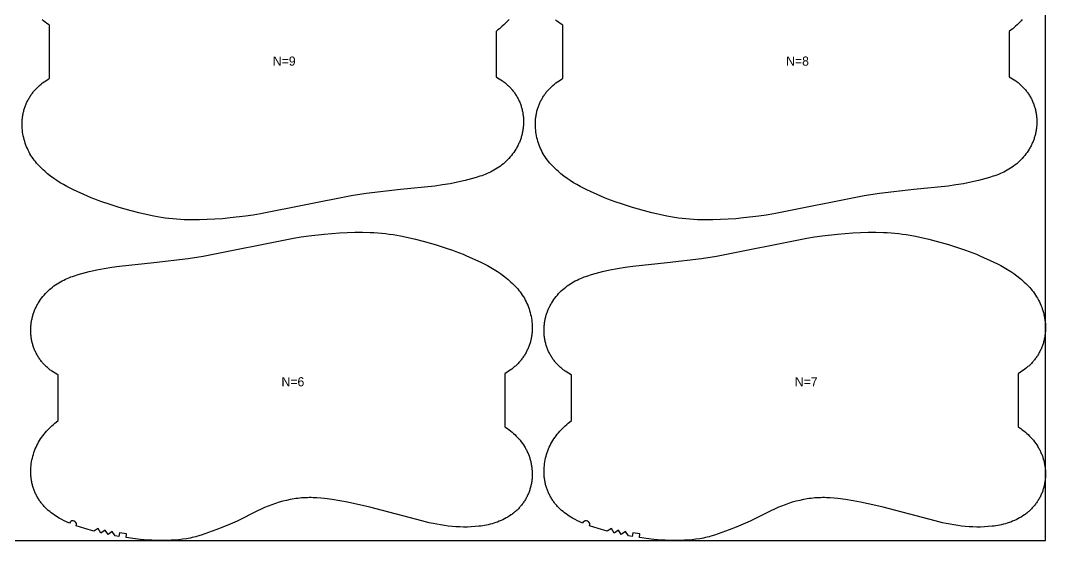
# Model space of a CAD drawing. Header units: inches. Extents: x -5 to 1955, y -83 to 1064.
# Drawn here: x 1396 to 1955, y -83 to 201 of the extents above; entities that cross this region are included whole.
import ezdxf

# ---------------------------------------------------------------- set-up
doc = ezdxf.new("R2010")
doc.units = ezdxf.units.IN

msp = doc.modelspace()

# ---------------------------------------------------------------- linework, layer by layer
at = {"layer": '1'}
for points in [[(-4.8683, -82.9227), (1954.9181, -82.9227), (1954.9181, 1063.9316), (-4.8683, 1063.9316), (-4.8683, -82.9227)], [(1422.4784, -73.4182), (1419.6723, -72.1158), (1418.2962, -71.408), (1416.9405, -70.6597), (1416.0357, -70.1291), (1415.1431, -69.5779), (1414.2649, -69.0048), (1413.403, -68.4085), (1412.5596, -67.7879), (1411.7368, -67.1416), (1410.9365, -66.4685), (1410.5454, -66.1216), (1410.1608, -65.7674), (1409.7829, -65.406), (1409.4117, -65.0373), (1409.0475, -64.6617), (1408.6903, -64.2792), (1408.3403, -63.89), (1407.9975, -63.4942), (1407.6622, -63.092), (1407.3344, -62.6835), (1407.0142, -62.269), (1406.7019, -61.8485), (1406.3973, -61.4221), (1406.1008, -60.9902), (1405.8125, -60.5527), (1405.5324, -60.1099), (1405.2606, -59.6619), (1404.9974, -59.2089), (1404.7427, -58.751), (1404.4968, -58.2883), (1404.2596, -57.8212), (1404.0313, -57.3497), (1403.8118, -56.8739), (1403.6014, -56.3942), (1403.4001, -55.9106), (1403.2079, -55.4234), (1403.025, -54.9327), (1402.8513, -54.4386), (1402.6871, -53.9415), (1402.5323, -53.4413), (1402.3871, -52.9384), (1402.2514, -52.4328), (1402.1255, -51.9248), (1402.0094, -51.4145), (1401.903, -50.9021), (1401.8065, -50.3878), (1401.7197, -49.8718), (1401.6425, -49.3542), (1401.5748, -48.8352), (1401.5167, -48.3149), (1401.468, -47.7937), (1401.4286, -47.2716), (1401.3985, -46.7487), (1401.3776, -46.2254), (1401.3631, -45.1779), (1401.3846, -44.1305), (1401.4415, -43.0846), (1401.5332, -42.0414), (1401.6591, -41.002), (1401.8187, -39.9673), (1402.0116, -38.9381), (1402.237, -37.9153), (1402.4945, -36.8998), (1402.7836, -35.8926), (1403.1036, -34.8945), (1403.4542, -33.9064), (1403.8352, -32.9296), (1404.2465, -31.9654), (1404.6881, -31.0151), (1405.1601, -30.0801), (1405.6622, -29.1616), (1406.1946, -28.2609), (1406.7571, -27.3793), (1407.3494, -26.518), (1407.9699, -25.6765), (1408.6166, -24.8544), (1409.2877, -24.0512), (1409.9812, -23.2663), (1410.6952, -22.4991), (1411.4277, -21.7492), (1412.1769, -21.016), (1412.941, -20.299), (1413.719, -19.5976), (1414.5103, -18.9114), (1415.3141, -18.2399), (1416.3631, -17.4088), (1416.3631, 7.4084), (1415.5411, 7.8549), (1414.6376, 8.3854), (1413.7525, 8.9462), (1412.8875, 9.5372), (1412.463, 9.844), (1412.044, 10.1582), (1411.6308, 10.4799), (1411.2236, 10.809), (1410.8225, 11.1454), (1410.4278, 11.4893), (1410.0395, 11.8405), (1409.658, 12.1991), (1409.2834, 12.5649), (1408.9159, 12.9379), (1408.5555, 13.3179), (1408.2025, 13.7048), (1407.857, 14.0984), (1407.5191, 14.4986), (1407.1891, 14.9052), (1406.867, 15.3182), (1406.553, 15.7372), (1406.2472, 16.1623), (1405.9498, 16.5933), (1405.661, 17.03), (1405.3808, 17.4723), (1405.1095, 17.92), (1404.8472, 18.373), (1404.594, 18.8312), (1404.3501, 19.2943), (1404.1156, 19.7623), (1403.8903, 20.2348), (1403.6745, 20.7118), (1403.4681, 21.193), (1403.2712, 21.6781), (1403.0837, 22.167), (1402.9058, 22.6596), (1402.7375, 23.1555), (1402.5788, 23.6546), (1402.4297, 24.1567), (1402.2903, 24.6615), (1402.1606, 25.1689), (1402.0407, 25.6787), (1401.9306, 26.1907), (1401.8303, 26.7046), (1401.7398, 27.2203), (1401.6591, 27.7376), (1401.5882, 28.2563), (1401.5271, 28.7762), (1401.4757, 29.2972), (1401.434, 29.8191), (1401.4019, 30.3417), (1401.3794, 30.8648), (1401.3665, 31.3884), (1401.3631, 31.9121), (1401.3693, 32.4358), (1401.3848, 32.9594), (1401.4099, 33.4827), (1401.4443, 34.0054), (1401.488, 34.5275), (1401.5411, 35.0487), (1401.6035, 35.5689), (1401.6751, 36.0879), (1401.756, 36.6055), (1401.8461, 37.1216), (1401.9454, 37.6359), (1402.054, 38.1484), (1402.1717, 38.6587), (1402.2987, 39.1668), (1402.4347, 39.6724), (1402.58, 40.1755), (1402.7343, 40.6757), (1402.8978, 41.173), (1403.0704, 41.6671), (1403.252, 42.1579), (1403.4427, 42.6452), (1403.6425, 43.1288), (1403.8513, 43.6086), (1404.069, 44.0844), (1404.2954, 44.5562), (1404.5304, 45.0238), (1404.7738, 45.4872), (1405.0255, 45.9462), (1405.2853, 46.4009), (1405.553, 46.8509), (1406.1118, 47.737), (1406.7007, 48.6038), (1407.3183, 49.4505), (1407.9635, 50.2762), (1408.6351, 51.0803), (1409.3321, 51.8622), (1410.0538, 52.6212), (1410.7992, 53.3568), (1411.5675, 54.0685), (1412.3578, 54.7556), (1413.1692, 55.4177), (1414.001, 56.0541), (1414.8521, 56.6643), (1415.7215, 57.2482), (1416.6082, 57.8059), (1417.511, 58.3371), (1418.4289, 58.8418), (1419.3608, 59.3201), (1420.3056, 59.7718), (1421.2622, 60.1968), (1422.2295, 60.5957), (1423.2063, 60.9703), (1424.1916, 61.3233), (1425.184, 61.657), (1427.186, 62.2769), (1429.203, 62.8499), (1433.2575, 63.9077), (1437.3372, 64.854), (1441.4437, 65.6834), (1445.574, 66.3847), (1449.7234, 66.9559), (1468.4699, 68.9454), (1487.2053, 71.0353), (1495.4756, 72.3767), (1544.7835, 82.1692), (1548.9193, 82.8353), (1553.0672, 83.4248), (1561.387, 84.4146), (1565.5597, 84.7859), (1569.7393, 85.0716), (1573.9234, 85.2769), (1578.111, 85.4006), (1582.3007, 85.4342), (1586.4888, 85.3457), (1588.5808, 85.2444), (1590.6704, 85.1022), (1592.7567, 84.9181), (1594.8387, 84.691), (1596.9156, 84.4207), (1598.9871, 84.1099), (1603.1128, 83.3807), (1607.2146, 82.5297), (1611.294, 81.5767), (1615.3524, 80.5372), (1621.9691, 78.6491), (1627.393, 76.9404), (1631.3659, 75.607), (1633.3375, 74.9001), (1635.2938, 74.1548), (1637.2326, 73.3657), (1639.1575, 72.5417), (1646.8031, 69.1044), (1648.6904, 68.1968), (1650.5512, 67.2388), (1651.4688, 66.7359), (1652.3774, 66.2167), (1654.1678, 65.1314), (1655.9226, 63.9876), (1657.642, 62.7901), (1659.3251, 61.5421), (1660.9672, 60.2413), (1661.771, 59.5698), (1662.5623, 58.8836), (1663.3403, 58.1822), (1664.1044, 57.4652), (1664.8535, 56.732), (1665.5861, 55.9821), (1666.3001, 55.2149), (1666.9935, 54.43), (1667.6646, 53.6268), (1668.3114, 52.8047), (1668.9319, 51.9632), (1669.5242, 51.1019), (1670.0867, 50.2203), (1670.619, 49.3196), (1671.1212, 48.4011), (1671.5931, 47.4661), (1672.0348, 46.5158), (1672.4461, 45.5516), (1672.8271, 44.5748), (1673.1777, 43.5867), (1673.4977, 42.5886), (1673.7868, 41.5813), (1674.0443, 40.5659), (1674.2697, 39.5431), (1674.4625, 38.5139), (1674.6222, 37.4792), (1674.7481, 36.4398), (1674.8398, 35.3966), (1674.8966, 34.3507), (1674.9181, 33.3033), (1674.9037, 32.2558), (1674.8828, 31.7324), (1674.8527, 31.2096), (1674.8133, 30.6875), (1674.7646, 30.1662), (1674.7064, 29.646), (1674.6388, 29.127), (1674.5616, 28.6094), (1674.4748, 28.0934), (1674.3782, 27.5791), (1674.2719, 27.0667), (1674.1558, 26.5564), (1674.0298, 26.0484), (1673.8942, 25.5428), (1673.749, 25.0399), (1673.5942, 24.5397), (1673.4299, 24.0426), (1673.2563, 23.5485), (1673.0733, 23.0578), (1672.8812, 22.5706), (1672.6798, 22.087), (1672.4694, 21.6073), (1672.25, 21.1315), (1672.0217, 20.66), (1671.7845, 20.1929), (1671.5385, 19.7302), (1671.2839, 19.2723), (1671.0206, 18.8193), (1670.7489, 18.3713), (1670.4688, 17.9285), (1670.1804, 17.491), (1669.8839, 17.0591), (1669.5794, 16.6327), (1669.267, 16.2122), (1668.9469, 15.7977), (1668.6191, 15.3892), (1668.2837, 14.987), (1667.941, 14.5912), (1667.591, 14.202), (1667.2338, 13.8195), (1666.8695, 13.4439), (1666.4984, 13.0752), (1666.1204, 12.7138), (1665.7358, 12.3596), (1665.3448, 12.0126), (1664.5445, 11.3396), (1663.7216, 10.6933), (1662.8782, 10.0727), (1662.0164, 9.4764), (1661.1381, 8.9033), (1660.2456, 8.3521), (1659.9181, 8.1601), (1659.9181, -20.8295), (1660.5598, -21.2329), (1661.4292, -21.8169), (1662.2803, -22.4271), (1663.112, -23.0635), (1663.9235, -23.7256), (1664.7138, -24.4127), (1665.4821, -25.1244), (1666.2275, -25.86), (1666.9492, -26.619), (1667.6462, -27.4009), (1668.3178, -28.205), (1668.963, -29.0307), (1669.5806, -29.8774), (1670.1694, -30.7442), (1670.7282, -31.6303), (1670.996, -32.0803), (1671.2558, -32.5349), (1671.5075, -32.994), (1671.7509, -33.4574), (1671.9859, -33.925), (1672.2123, -34.3968), (1672.43, -34.8726), (1672.6388, -35.3524), (1672.8385, -35.836), (1673.0292, -36.3233), (1673.2109, -36.8141), (1673.3835, -37.3082), (1673.5469, -37.8055), (1673.7013, -38.3057), (1673.8465, -38.8088), (1673.9826, -39.3144), (1674.1095, -39.8225), (1674.2273, -40.3328), (1674.3358, -40.8453), (1674.4352, -41.3596), (1674.5253, -41.8757), (1674.6062, -42.3933), (1674.6778, -42.9123), (1674.7402, -43.4325), (1674.7932, -43.9537), (1674.837, -44.4758), (1674.8714, -44.9985), (1674.8964, -45.5218), (1674.912, -46.0454), (1674.9181, -46.5691), (1674.9148, -47.0928), (1674.9018, -47.6163), (1674.8794, -48.1395), (1674.8473, -48.6621), (1674.8055, -49.184), (1674.7541, -49.705), (1674.693, -50.2249), (1674.6221, -50.7436), (1674.5415, -51.2609), (1674.451, -51.7766), (1674.3507, -52.2905), (1674.2405, -52.8025), (1674.1206, -53.3123), (1673.9909, -53.8197), (1673.8515, -54.3245), (1673.7025, -54.8266), (1673.5438, -55.3257), (1673.3754, -55.8216), (1673.1975, -56.3141), (1673.0101, -56.8031), (1672.8132, -57.2882), (1672.6068, -57.7694), (1672.3909, -58.2464), (1672.1657, -58.7189), (1671.9311, -59.1869), (1671.6872, -59.65), (1671.434, -60.1082), (1671.1717, -60.5612), (1670.9004, -61.0089), (1670.6203, -61.4512), (1670.3315, -61.8879), (1670.0341, -62.3188), (1669.7283, -62.7439), (1669.4143, -63.163), (1669.0922, -63.576), (1668.7621, -63.9826), (1668.4243, -64.3828), (1668.0788, -64.7764), (1667.7258, -65.1633), (1667.3654, -65.5433), (1666.9978, -65.9163), (1666.6232, -66.2821), (1666.2417, -66.6407), (1665.8535, -66.9919), (1665.4587, -67.3357), (1665.0577, -67.6722), (1664.6504, -68.0013), (1664.2372, -68.323), (1663.8183, -68.6372), (1663.3938, -68.944), (1662.5287, -69.535), (1661.6437, -70.0958), (1660.7402, -70.6263), (1659.8197, -71.1262), (1658.8836, -71.5955), (1657.9333, -72.0345), (1656.9698, -72.4438), (1655.9943, -72.8239), (1655.0079, -73.1752), (1654.0117, -73.4982), (1653.007, -73.7935), (1651.9948, -74.0615), (1650.9763, -74.3029), (1649.9521, -74.5189), (1648.9229, -74.7107), (1647.8894, -74.8797), (1646.8523, -75.0272), (1645.8122, -75.1545), (1643.7256, -75.3537), (1641.6345, -75.4863), (1639.541, -75.5551), (1637.4467, -75.5615), (1635.3534, -75.5068), (1633.2624, -75.3928), (1631.1749, -75.2237), (1629.0914, -75.004), (1627.013, -74.7383), (1624.9405, -74.4303), (1622.8749, -74.0801), (1620.8174, -73.6869), (1618.7692, -73.2499), (1614.7, -72.2575), (1586.3554, -64.7322), (1582.2817, -63.754), (1578.1912, -62.8488), (1574.0841, -62.0227), (1569.9625, -61.2731), (1565.8275, -60.6032), (1561.6752, -60.0479), (1559.5912, -59.8276), (1557.5028, -59.6582), (1555.4113, -59.5513), (1554.3649, -59.5248), (1553.3183, -59.5184), (1552.2716, -59.533), (1551.2252, -59.5687), (1550.1796, -59.625), (1549.1351, -59.7018), (1548.0921, -59.7985), (1547.0511, -59.9148), (1546.0124, -60.0505), (1544.9765, -60.205), (1543.9437, -60.3781), (1542.9141, -60.5693), (1540.8654, -61.0037), (1538.8313, -61.5039), (1536.8129, -62.0658), (1534.8115, -62.6859), (1532.8291, -63.3641), (1530.8684, -64.1008), (1528.9316, -64.8968), (1527.0199, -65.7502), (1525.1286, -66.6492), (1513.885, -72.2674), (1510.0713, -74.0006), (1506.2111, -75.6289), (1502.3153, -77.1675), (1498.3855, -78.6203), (1496.4072, -79.3123), (1494.4172, -79.9682), (1492.4125, -80.5729), (1491.4037, -80.8515), (1490.3901, -81.1117), (1489.3714, -81.352), (1488.348, -81.5726), (1487.3204, -81.7741), (1486.289, -81.957), (1484.2171, -82.2692), (1482.136, -82.5136), (1480.0492, -82.6949), (1477.9586, -82.8191), (1475.8652, -82.8929), (1473.7706, -82.9227), (1471.6758, -82.9138), (1469.5816, -82.8671), (1467.4888, -82.7822), (1465.398, -82.6589), (1461.2244, -82.3025), (1457.0614, -81.8301), (1453.3902, -81.3418), (1453.6712, -79.3616), (1449.7572, -78.766), (1449.4358, -80.7401), (1447.4636, -80.408), (1445.8625, -78.087), (1443.5317, -79.6728), (1441.9957, -77.3104), (1439.6222, -78.8283), (1438.1603, -76.4199), (1435.7408, -77.8632), (1430.9501, -76.4355), (1426.1928, -74.9001), (1426.3219, -74.2937), (1426.2591, -73.6768), (1426.0103, -73.1088), (1425.5995, -72.6444), (1425.0661, -72.3281), (1424.4616, -72.1904), (1423.8439, -72.2445), (1423.2724, -72.4852), (1422.8022, -72.8894), (1422.4784, -73.4182)], [(1702.4784, -73.4182), (1699.6723, -72.1158), (1698.2962, -71.408), (1696.9405, -70.6597), (1696.0357, -70.1291), (1695.1431, -69.5779), (1694.2649, -69.0048), (1693.403, -68.4085), (1692.5596, -67.7879), (1691.7368, -67.1416), (1690.9365, -66.4685), (1690.5454, -66.1216), (1690.1608, -65.7674), (1689.7829, -65.406), (1689.4117, -65.0373), (1689.0475, -64.6617), (1688.6903, -64.2792), (1688.3403, -63.89), (1687.9975, -63.4942), (1687.6622, -63.092), (1687.3344, -62.6835), (1687.0142, -62.269), (1686.7019, -61.8485), (1686.3973, -61.4221), (1686.1008, -60.9902), (1685.8125, -60.5527), (1685.5324, -60.1099), (1685.2606, -59.6619), (1684.9974, -59.2089), (1684.7427, -58.751), (1684.4968, -58.2883), (1684.2596, -57.8212), (1684.0313, -57.3497), (1683.8118, -56.8739), (1683.6014, -56.3942), (1683.4001, -55.9106), (1683.2079, -55.4234), (1683.025, -54.9327), (1682.8513, -54.4386), (1682.6871, -53.9415), (1682.5323, -53.4413), (1682.3871, -52.9384), (1682.2514, -52.4328), (1682.1255, -51.9248), (1682.0094, -51.4145), (1681.903, -50.9021), (1681.8065, -50.3878), (1681.7197, -49.8718), (1681.6425, -49.3542), (1681.5748, -48.8352), (1681.5167, -48.3149), (1681.468, -47.7937), (1681.4286, -47.2716), (1681.3985, -46.7487), (1681.3776, -46.2254), (1681.3631, -45.1779), (1681.3846, -44.1305), (1681.4415, -43.0846), (1681.5332, -42.0414), (1681.6591, -41.002), (1681.8187, -39.9673), (1682.0116, -38.9381), (1682.237, -37.9153), (1682.4945, -36.8998), (1682.7836, -35.8926), (1683.1036, -34.8945), (1683.4542, -33.9064), (1683.8352, -32.9296), (1684.2465, -31.9654), (1684.6881, -31.0151), (1685.1601, -30.0801), (1685.6622, -29.1616), (1686.1946, -28.2609), (1686.7571, -27.3793), (1687.3494, -26.518), (1687.9699, -25.6765), (1688.6166, -24.8544), (1689.2877, -24.0512), (1689.9812, -23.2663), (1690.6952, -22.4991), (1691.4277, -21.7492), (1692.1769, -21.016), (1692.941, -20.299), (1693.719, -19.5976), (1694.5103, -18.9114), (1695.3141, -18.2399), (1696.3631, -17.4088), (1696.3631, 7.4084), (1695.5411, 7.8549), (1694.6376, 8.3854), (1693.7525, 8.9462), (1692.8875, 9.5372), (1692.463, 9.844), (1692.044, 10.1582), (1691.6308, 10.4799), (1691.2236, 10.809), (1690.8225, 11.1454), (1690.4278, 11.4893), (1690.0395, 11.8405), (1689.658, 12.1991), (1689.2834, 12.5649), (1688.9159, 12.9379), (1688.5555, 13.3179), (1688.2025, 13.7048), (1687.857, 14.0984), (1687.5191, 14.4986), (1687.1891, 14.9052), (1686.867, 15.3182), (1686.553, 15.7372), (1686.2472, 16.1623), (1685.9498, 16.5933), (1685.661, 17.03), (1685.3808, 17.4723), (1685.1095, 17.92), (1684.8472, 18.373), (1684.594, 18.8312), (1684.3501, 19.2943), (1684.1156, 19.7623), (1683.8903, 20.2348), (1683.6745, 20.7118), (1683.4681, 21.193), (1683.2712, 21.6781), (1683.0837, 22.167), (1682.9058, 22.6596), (1682.7375, 23.1555), (1682.5788, 23.6546), (1682.4297, 24.1567), (1682.2903, 24.6615), (1682.1606, 25.1689), (1682.0407, 25.6787), (1681.9306, 26.1907), (1681.8303, 26.7046), (1681.7398, 27.2203), (1681.6591, 27.7376), (1681.5882, 28.2563), (1681.5271, 28.7762), (1681.4757, 29.2972), (1681.434, 29.8191), (1681.4019, 30.3417), (1681.3794, 30.8648), (1681.3665, 31.3884), (1681.3631, 31.9121), (1681.3693, 32.4358), (1681.3848, 32.9594), (1681.4099, 33.4827), (1681.4443, 34.0054), (1681.488, 34.5275), (1681.5411, 35.0487), (1681.6035, 35.5689), (1681.6751, 36.0879), (1681.756, 36.6055), (1681.8461, 37.1216), (1681.9454, 37.6359), (1682.054, 38.1484), (1682.1717, 38.6587), (1682.2987, 39.1668), (1682.4347, 39.6724), (1682.58, 40.1755), (1682.7343, 40.6757), (1682.8978, 41.173), (1683.0704, 41.6671), (1683.252, 42.1579), (1683.4427, 42.6452), (1683.6425, 43.1288), (1683.8513, 43.6086), (1684.069, 44.0844), (1684.2954, 44.5562), (1684.5304, 45.0238), (1684.7738, 45.4872), (1685.0255, 45.9462), (1685.2853, 46.4009), (1685.553, 46.8509), (1686.1118, 47.737), (1686.7007, 48.6038), (1687.3183, 49.4505), (1687.9635, 50.2762), (1688.6351, 51.0803), (1689.3321, 51.8622), (1690.0538, 52.6212), (1690.7992, 53.3568), (1691.5675, 54.0685), (1692.3578, 54.7556), (1693.1692, 55.4177), (1694.001, 56.0541), (1694.8521, 56.6643), (1695.7215, 57.2482), (1696.6082, 57.8059), (1697.511, 58.3371), (1698.4289, 58.8418), (1699.3608, 59.3201), (1700.3056, 59.7718), (1701.2622, 60.1968), (1702.2295, 60.5957), (1703.2063, 60.9703), (1704.1916, 61.3233), (1705.184, 61.657), (1707.186, 62.2769), (1709.203, 62.8499), (1713.2575, 63.9077), (1717.3372, 64.854), (1721.4437, 65.6834), (1725.574, 66.3847), (1729.7234, 66.9559), (1748.4699, 68.9454), (1767.2053, 71.0353), (1775.4756, 72.3767), (1824.7835, 82.1692), (1828.9193, 82.8353), (1833.0672, 83.4248), (1841.387, 84.4146), (1845.5597, 84.7859), (1849.7393, 85.0716), (1853.9234, 85.2769), (1858.111, 85.4006), (1862.3007, 85.4342), (1866.4888, 85.3457), (1868.5808, 85.2444), (1870.6704, 85.1022), (1872.7567, 84.9181), (1874.8387, 84.691), (1876.9156, 84.4207), (1878.9871, 84.1099), (1883.1128, 83.3807), (1887.2146, 82.5297), (1891.294, 81.5767), (1895.3524, 80.5372), (1901.9691, 78.6491), (1907.393, 76.9404), (1911.3659, 75.607), (1913.3375, 74.9001), (1915.2938, 74.1548), (1917.2326, 73.3657), (1919.1575, 72.5417), (1926.8031, 69.1044), (1928.6904, 68.1968), (1930.5512, 67.2388), (1931.4688, 66.7359), (1932.3774, 66.2167), (1934.1678, 65.1314), (1935.9226, 63.9876), (1937.642, 62.7901), (1939.3251, 61.5421), (1940.9672, 60.2413), (1941.771, 59.5698), (1942.5623, 58.8836), (1943.3403, 58.1822), (1944.1044, 57.4652), (1944.8535, 56.732), (1945.5861, 55.9821), (1946.3001, 55.2149), (1946.9935, 54.43), (1947.6646, 53.6268), (1948.3114, 52.8047), (1948.9319, 51.9632), (1949.5242, 51.1019), (1950.0867, 50.2203), (1950.619, 49.3196), (1951.1212, 48.4011), (1951.5931, 47.4661), (1952.0348, 46.5158), (1952.4461, 45.5516), (1952.8271, 44.5748), (1953.1777, 43.5867), (1953.4977, 42.5886), (1953.7868, 41.5813), (1954.0443, 40.5659), (1954.2697, 39.5431), (1954.4625, 38.5139), (1954.6222, 37.4792), (1954.7481, 36.4398), (1954.8398, 35.3966), (1954.8966, 34.3507), (1954.9181, 33.3033), (1954.9037, 32.2558), (1954.8828, 31.7324), (1954.8527, 31.2096), (1954.8133, 30.6875), (1954.7646, 30.1662), (1954.7064, 29.646), (1954.6388, 29.127), (1954.5616, 28.6094), (1954.4748, 28.0934), (1954.3782, 27.5791), (1954.2719, 27.0667), (1954.1558, 26.5564), (1954.0298, 26.0484), (1953.8942, 25.5428), (1953.749, 25.0399), (1953.5942, 24.5397), (1953.4299, 24.0426), (1953.2563, 23.5485), (1953.0733, 23.0578), (1952.8812, 22.5706), (1952.6798, 22.087), (1952.4694, 21.6073), (1952.25, 21.1315), (1952.0217, 20.66), (1951.7845, 20.1929), (1951.5385, 19.7302), (1951.2839, 19.2723), (1951.0206, 18.8193), (1950.7489, 18.3713), (1950.4688, 17.9285), (1950.1804, 17.491), (1949.8839, 17.0591), (1949.5794, 16.6327), (1949.267, 16.2122), (1948.9469, 15.7977), (1948.6191, 15.3892), (1948.2837, 14.987), (1947.941, 14.5912), (1947.591, 14.202), (1947.2338, 13.8195), (1946.8695, 13.4439), (1946.4984, 13.0752), (1946.1204, 12.7138), (1945.7358, 12.3596), (1945.3448, 12.0126), (1944.5445, 11.3396), (1943.7216, 10.6933), (1942.8782, 10.0727), (1942.0164, 9.4764), (1941.1381, 8.9033), (1940.2456, 8.3521), (1939.9181, 8.1601), (1939.9181, -20.8295), (1940.5598, -21.2329), (1941.4292, -21.8169), (1942.2803, -22.4271), (1943.112, -23.0635), (1943.9235, -23.7256), (1944.7138, -24.4127), (1945.4821, -25.1244), (1946.2275, -25.86), (1946.9492, -26.619), (1947.6462, -27.4009), (1948.3178, -28.205), (1948.963, -29.0307), (1949.5806, -29.8774), (1950.1694, -30.7442), (1950.7282, -31.6303), (1950.996, -32.0803), (1951.2558, -32.5349), (1951.5075, -32.994), (1951.7509, -33.4574), (1951.9859, -33.925), (1952.2123, -34.3968), (1952.43, -34.8726), (1952.6388, -35.3524), (1952.8385, -35.836), (1953.0292, -36.3233), (1953.2109, -36.8141), (1953.3835, -37.3082), (1953.5469, -37.8055), (1953.7013, -38.3057), (1953.8465, -38.8088), (1953.9826, -39.3144), (1954.1095, -39.8225), (1954.2273, -40.3328), (1954.3358, -40.8453), (1954.4352, -41.3596), (1954.5253, -41.8757), (1954.6062, -42.3933), (1954.6778, -42.9123), (1954.7402, -43.4325), (1954.7932, -43.9537), (1954.837, -44.4758), (1954.8714, -44.9985), (1954.8964, -45.5218), (1954.912, -46.0454), (1954.9181, -46.5691), (1954.9148, -47.0928), (1954.9018, -47.6163), (1954.8794, -48.1395), (1954.8473, -48.6621), (1954.8055, -49.184), (1954.7541, -49.705), (1954.693, -50.2249), (1954.6221, -50.7436), (1954.5415, -51.2609), (1954.451, -51.7766), (1954.3507, -52.2905), (1954.2405, -52.8025), (1954.1206, -53.3123), (1953.9909, -53.8197), (1953.8515, -54.3245), (1953.7025, -54.8266), (1953.5438, -55.3257), (1953.3754, -55.8216), (1953.1975, -56.3141), (1953.0101, -56.8031), (1952.8132, -57.2882), (1952.6068, -57.7694), (1952.3909, -58.2464), (1952.1657, -58.7189), (1951.9311, -59.1869), (1951.6872, -59.65), (1951.434, -60.1082), (1951.1717, -60.5612), (1950.9004, -61.0089), (1950.6203, -61.4512), (1950.3315, -61.8879), (1950.0341, -62.3188), (1949.7283, -62.7439), (1949.4143, -63.163), (1949.0922, -63.576), (1948.7621, -63.9826), (1948.4243, -64.3828), (1948.0788, -64.7764), (1947.7258, -65.1633), (1947.3654, -65.5433), (1946.9978, -65.9163), (1946.6232, -66.2821), (1946.2417, -66.6407), (1945.8535, -66.9919), (1945.4587, -67.3357), (1945.0577, -67.6722), (1944.6504, -68.0013), (1944.2372, -68.323), (1943.8183, -68.6372), (1943.3938, -68.944), (1942.5287, -69.535), (1941.6437, -70.0958), (1940.7402, -70.6263), (1939.8197, -71.1262), (1938.8836, -71.5955), (1937.9333, -72.0345), (1936.9698, -72.4438), (1935.9943, -72.8239), (1935.0079, -73.1752), (1934.0117, -73.4982), (1933.007, -73.7935), (1931.9948, -74.0615), (1930.9763, -74.3029), (1929.9521, -74.5189), (1928.9229, -74.7107), (1927.8894, -74.8797), (1926.8523, -75.0272), (1925.8122, -75.1545), (1923.7256, -75.3537), (1921.6345, -75.4863), (1919.541, -75.5551), (1917.4467, -75.5615), (1915.3534, -75.5068), (1913.2624, -75.3928), (1911.1749, -75.2237), (1909.0914, -75.004), (1907.013, -74.7383), (1904.9405, -74.4303), (1902.8749, -74.0801), (1900.8174, -73.6869), (1898.7692, -73.2499), (1894.7, -72.2575), (1866.3554, -64.7322), (1862.2817, -63.754), (1858.1912, -62.8488), (1854.0841, -62.0227), (1849.9625, -61.2731), (1845.8275, -60.6032), (1841.6752, -60.0479), (1839.5912, -59.8276), (1837.5028, -59.6582), (1835.4113, -59.5513), (1834.3649, -59.5248), (1833.3183, -59.5184), (1832.2716, -59.533), (1831.2252, -59.5687), (1830.1796, -59.625), (1829.1351, -59.7018), (1828.0921, -59.7985), (1827.0511, -59.9148), (1826.0124, -60.0505), (1824.9765, -60.205), (1823.9437, -60.3781), (1822.9141, -60.5693), (1820.8654, -61.0037), (1818.8313, -61.5039), (1816.8129, -62.0658), (1814.8115, -62.6859), (1812.8291, -63.3641), (1810.8684, -64.1008), (1808.9316, -64.8968), (1807.0199, -65.7502), (1805.1286, -66.6492), (1793.885, -72.2674), (1790.0713, -74.0006), (1786.2111, -75.6289), (1782.3153, -77.1675), (1778.3855, -78.6203), (1776.4072, -79.3123), (1774.4172, -79.9682), (1772.4125, -80.5729), (1771.4037, -80.8515), (1770.3901, -81.1117), (1769.3714, -81.352), (1768.348, -81.5726), (1767.3204, -81.7741), (1766.289, -81.957), (1764.2171, -82.2692), (1762.136, -82.5136), (1760.0492, -82.6949), (1757.9586, -82.8191), (1755.8652, -82.8929), (1753.7706, -82.9227), (1751.6758, -82.9138), (1749.5816, -82.8671), (1747.4888, -82.7822), (1745.398, -82.6589), (1741.2244, -82.3025), (1737.0614, -81.8301), (1733.3902, -81.3418), (1733.6712, -79.3616), (1729.7572, -78.766), (1729.4358, -80.7401), (1727.4636, -80.408), (1725.8625, -78.087), (1723.5317, -79.6728), (1721.9957, -77.3104), (1719.6222, -78.8283), (1718.1603, -76.4199), (1715.7408, -77.8632), (1710.9501, -76.4355), (1706.1928, -74.9001), (1706.3219, -74.2937), (1706.2591, -73.6768), (1706.0103, -73.1088), (1705.5995, -72.6444), (1705.0661, -72.3281), (1704.4616, -72.1904), (1703.8439, -72.2445), (1703.2724, -72.4852), (1702.8022, -72.8894), (1702.4784, -73.4182)]]:
    msp.add_lwpolyline(points, close=True, dxfattribs=at)
for points in [[(1662.2622, 201.645), (1661.5687, 200.8601), (1660.8547, 200.093), (1660.1222, 199.3431), (1659.373, 198.6098), (1658.6089, 197.8928), (1657.8309, 197.1914), (1657.0396, 196.5052), (1656.2358, 195.8337), (1655.1867, 195.0026), (1655.1867, 170.1854), (1656.0088, 169.7389), (1656.9123, 169.2085), (1657.7973, 168.6476), (1658.6624, 168.0566), (1659.0869, 167.7499), (1659.5058, 167.4356), (1659.919, 167.114), (1660.3263, 166.7849), (1660.7274, 166.4484), (1661.1221, 166.1045), (1661.5103, 165.7533), (1661.8918, 165.3947), (1662.2665, 165.0289), (1662.634, 164.6559), (1662.9944, 164.2759), (1663.3474, 163.889), (1663.6929, 163.4954), (1664.0307, 163.0952), (1664.3608, 162.6886), (1664.6829, 162.2757), (1664.9969, 161.8566), (1665.3027, 161.4315), (1665.6001, 161.0005), (1665.8889, 160.5638), (1666.169, 160.1215), (1666.4403, 159.6738), (1666.7027, 159.2208), (1666.9558, 158.7627), (1667.1997, 158.2995), (1667.4343, 157.8316), (1667.6595, 157.359), (1667.8754, 156.882), (1668.0818, 156.4009), (1668.2787, 155.9157), (1668.4661, 155.4268), (1668.644, 154.9343), (1668.8124, 154.4383), (1668.9711, 153.9393), (1669.1202, 153.4372), (1669.2595, 152.9323), (1669.3892, 152.4249), (1669.5092, 151.9151), (1669.6193, 151.4032), (1669.7196, 150.8892), (1669.8101, 150.3735), (1669.8908, 149.8563), (1669.9616, 149.3376), (1670.0228, 148.8176), (1670.0742, 148.2966), (1670.1159, 147.7747), (1670.148, 147.2521), (1670.1705, 146.729), (1670.1834, 146.2055), (1670.1867, 145.6817), (1670.1806, 145.158), (1670.165, 144.6344), (1670.14, 144.1112), (1670.1056, 143.5884), (1670.0619, 143.0663), (1670.0088, 142.5451), (1669.9464, 142.0249), (1669.8748, 141.5059), (1669.7939, 140.9883), (1669.7038, 140.4722), (1669.6044, 139.9579), (1669.4959, 139.4455), (1669.3781, 138.9351), (1669.2512, 138.427), (1669.1151, 137.9214), (1668.9699, 137.4184), (1668.8156, 136.9181), (1668.6521, 136.4209), (1668.4795, 135.9267), (1668.2979, 135.436), (1668.1071, 134.9487), (1667.9074, 134.465), (1667.6986, 133.9853), (1667.4809, 133.5094), (1667.2545, 133.0376), (1667.0195, 132.57), (1666.7761, 132.1066), (1666.5244, 131.6476), (1666.2646, 131.193), (1665.9968, 130.7429), (1665.438, 129.8568), (1664.8492, 128.99), (1664.2316, 128.1434), (1663.5864, 127.3176), (1662.9148, 126.5135), (1662.2178, 125.7317), (1661.4961, 124.9726), (1660.7507, 124.237), (1659.9824, 123.5253), (1659.1921, 122.8382), (1658.3807, 122.1761), (1657.5489, 121.5398), (1656.6978, 120.9295), (1655.8284, 120.3456), (1654.9417, 119.788), (1654.0388, 119.2568), (1653.1209, 118.752), (1652.1891, 118.2738), (1651.2443, 117.8221), (1650.2877, 117.397), (1649.3204, 116.9982), (1648.3436, 116.6235), (1647.3583, 116.2706), (1646.3659, 115.9368), (1644.3639, 115.3169), (1642.3469, 114.7439), (1638.2924, 113.6861), (1634.2126, 112.7399), (1630.1062, 111.9105), (1625.9759, 111.2092), (1621.8264, 110.6379), (1603.08, 108.6485), (1584.3445, 106.5585), (1576.0743, 105.2172), (1526.7664, 95.4247), (1522.6306, 94.7586), (1518.4826, 94.169), (1510.1629, 93.1793), (1505.9901, 92.8079), (1501.8106, 92.5222), (1497.6264, 92.3169), (1493.4389, 92.1933), (1489.2492, 92.1597), (1485.0611, 92.2482), (1482.9691, 92.3494), (1480.8795, 92.4916), (1478.7932, 92.6757), (1476.7112, 92.9029), (1474.6343, 93.1732), (1472.5628, 93.484), (1468.4371, 94.2131), (1464.3353, 95.0642), (1460.2559, 96.0171), (1456.1975, 97.0566), (1449.5808, 98.9448), (1444.1569, 100.6534), (1440.184, 101.9868), (1438.2124, 102.6937), (1436.2561, 103.4391), (1434.3173, 104.2282), (1432.3924, 105.0521), (1424.7468, 108.4894), (1422.8594, 109.397), (1420.9987, 110.355), (1420.0811, 110.8579), (1419.1725, 111.3772), (1417.382, 112.4625), (1415.6273, 113.6062), (1413.9079, 114.8037), (1412.2247, 116.0517), (1410.5827, 117.3525), (1409.7789, 118.024), (1408.9876, 118.7102), (1408.2096, 119.4116), (1407.4455, 120.1286), (1406.6963, 120.8619), (1405.9638, 121.6118), (1405.2498, 122.3789), (1404.5563, 123.1638), (1403.8853, 123.9671), (1403.2385, 124.7891), (1402.618, 125.6306), (1402.0257, 126.492), (1401.4632, 127.3735), (1400.9309, 128.2742), (1400.4287, 129.1927), (1399.9568, 130.1278), (1399.5151, 131.078), (1399.1038, 132.0422), (1398.7228, 133.019), (1398.3722, 134.0071), (1398.0522, 135.0052), (1397.7631, 136.0125), (1397.5056, 137.0279), (1397.2802, 138.0507), (1397.0874, 139.0799), (1396.9277, 140.1146), (1396.8018, 141.154), (1396.7101, 142.1972), (1396.6532, 143.2431), (1396.6317, 144.2906), (1396.6462, 145.3381), (1396.6671, 145.8614), (1396.6972, 146.3842), (1396.7366, 146.9063), (1396.7853, 147.4276), (1396.8434, 147.9478), (1396.9111, 148.4668), (1396.9883, 148.9844), (1397.0751, 149.5005), (1397.1717, 150.0148), (1397.278, 150.5271), (1397.3941, 151.0374), (1397.52, 151.5454), (1397.6557, 152.051), (1397.8009, 152.5539), (1397.9557, 153.0541), (1398.1199, 153.5513), (1398.2936, 154.0453), (1398.4765, 154.536), (1398.6687, 155.0233), (1398.87, 155.5068), (1399.0805, 155.9866), (1399.2999, 156.4623), (1399.5282, 156.9338), (1399.7654, 157.401), (1400.0113, 157.8636), (1400.266, 158.3215), (1400.5292, 158.7746), (1400.801, 159.2225), (1401.0811, 159.6654), (1401.3695, 160.1028), (1401.666, 160.5348), (1401.9705, 160.9611), (1402.2829, 161.3816), (1402.603, 161.7962), (1402.9308, 162.2046), (1403.2662, 162.6068), (1403.6089, 163.0026), (1403.9589, 163.3918), (1404.3161, 163.7743), (1404.6803, 164.15), (1405.0515, 164.5186), (1405.4294, 164.88), (1405.814, 165.2342), (1406.2051, 165.5812), (1407.0054, 166.2543), (1407.8282, 166.9005), (1408.6716, 167.5211), (1409.5335, 168.1174), (1410.4117, 168.6905), (1411.3043, 169.2417), (1411.6317, 169.4337), (1411.6317, 198.4233), (1410.9901, 198.8268), (1410.1207, 199.4107), (1409.2696, 200.021), (1408.4378, 200.6573), (1407.6264, 201.3194)], [(1942.2622, 201.645), (1941.5687, 200.8601), (1940.8547, 200.093), (1940.1222, 199.3431), (1939.373, 198.6098), (1938.6089, 197.8928), (1937.8309, 197.1914), (1937.0396, 196.5052), (1936.2358, 195.8337), (1935.1867, 195.0026), (1935.1867, 170.1854), (1936.0088, 169.7389), (1936.9123, 169.2085), (1937.7973, 168.6476), (1938.6624, 168.0566), (1939.0869, 167.7499), (1939.5058, 167.4356), (1939.919, 167.114), (1940.3263, 166.7849), (1940.7274, 166.4484), (1941.1221, 166.1045), (1941.5103, 165.7533), (1941.8918, 165.3947), (1942.2665, 165.0289), (1942.634, 164.6559), (1942.9944, 164.2759), (1943.3474, 163.889), (1943.6929, 163.4954), (1944.0307, 163.0952), (1944.3608, 162.6886), (1944.6829, 162.2757), (1944.9969, 161.8566), (1945.3027, 161.4315), (1945.6001, 161.0005), (1945.8889, 160.5638), (1946.169, 160.1215), (1946.4403, 159.6738), (1946.7027, 159.2208), (1946.9558, 158.7627), (1947.1997, 158.2995), (1947.4343, 157.8316), (1947.6595, 157.359), (1947.8754, 156.882), (1948.0818, 156.4009), (1948.2787, 155.9157), (1948.4661, 155.4268), (1948.644, 154.9343), (1948.8124, 154.4383), (1948.9711, 153.9393), (1949.1202, 153.4372), (1949.2595, 152.9323), (1949.3892, 152.4249), (1949.5092, 151.9151), (1949.6193, 151.4032), (1949.7196, 150.8892), (1949.8101, 150.3735), (1949.8908, 149.8563), (1949.9616, 149.3376), (1950.0228, 148.8176), (1950.0742, 148.2966), (1950.1159, 147.7747), (1950.148, 147.2521), (1950.1705, 146.729), (1950.1834, 146.2055), (1950.1867, 145.6817), (1950.1806, 145.158), (1950.165, 144.6344), (1950.14, 144.1112), (1950.1056, 143.5884), (1950.0619, 143.0663), (1950.0088, 142.5451), (1949.9464, 142.0249), (1949.8748, 141.5059), (1949.7939, 140.9883), (1949.7038, 140.4722), (1949.6044, 139.9579), (1949.4959, 139.4455), (1949.3781, 138.9351), (1949.2512, 138.427), (1949.1151, 137.9214), (1948.9699, 137.4184), (1948.8156, 136.9181), (1948.6521, 136.4209), (1948.4795, 135.9267), (1948.2979, 135.436), (1948.1071, 134.9487), (1947.9074, 134.465), (1947.6986, 133.9853), (1947.4809, 133.5094), (1947.2545, 133.0376), (1947.0195, 132.57), (1946.7761, 132.1066), (1946.5244, 131.6476), (1946.2646, 131.193), (1945.9968, 130.7429), (1945.438, 129.8568), (1944.8492, 128.99), (1944.2316, 128.1434), (1943.5864, 127.3176), (1942.9148, 126.5135), (1942.2178, 125.7317), (1941.4961, 124.9726), (1940.7507, 124.237), (1939.9824, 123.5253), (1939.1921, 122.8382), (1938.3807, 122.1761), (1937.5489, 121.5398), (1936.6978, 120.9295), (1935.8284, 120.3456), (1934.9417, 119.788), (1934.0388, 119.2568), (1933.1209, 118.752), (1932.1891, 118.2738), (1931.2443, 117.8221), (1930.2877, 117.397), (1929.3204, 116.9982), (1928.3436, 116.6235), (1927.3583, 116.2706), (1926.3659, 115.9368), (1924.3639, 115.3169), (1922.3469, 114.7439), (1918.2924, 113.6861), (1914.2126, 112.7399), (1910.1062, 111.9105), (1905.9759, 111.2092), (1901.8264, 110.6379), (1883.08, 108.6485), (1864.3445, 106.5585), (1856.0743, 105.2172), (1806.7664, 95.4247), (1802.6306, 94.7586), (1798.4826, 94.169), (1790.1629, 93.1793), (1785.9901, 92.8079), (1781.8106, 92.5222), (1777.6264, 92.3169), (1773.4389, 92.1933), (1769.2492, 92.1597), (1765.0611, 92.2482), (1762.9691, 92.3494), (1760.8795, 92.4916), (1758.7932, 92.6757), (1756.7112, 92.9029), (1754.6343, 93.1732), (1752.5628, 93.484), (1748.4371, 94.2131), (1744.3353, 95.0642), (1740.2559, 96.0171), (1736.1975, 97.0566), (1729.5808, 98.9448), (1724.1569, 100.6534), (1720.184, 101.9868), (1718.2124, 102.6937), (1716.2561, 103.4391), (1714.3173, 104.2282), (1712.3924, 105.0521), (1704.7468, 108.4894), (1702.8594, 109.397), (1700.9987, 110.355), (1700.0811, 110.8579), (1699.1725, 111.3772), (1697.382, 112.4625), (1695.6273, 113.6062), (1693.9079, 114.8037), (1692.2247, 116.0517), (1690.5827, 117.3525), (1689.7789, 118.024), (1688.9876, 118.7102), (1688.2096, 119.4116), (1687.4455, 120.1286), (1686.6963, 120.8619), (1685.9638, 121.6118), (1685.2498, 122.3789), (1684.5563, 123.1638), (1683.8853, 123.9671), (1683.2385, 124.7891), (1682.618, 125.6306), (1682.0257, 126.492), (1681.4632, 127.3735), (1680.9309, 128.2742), (1680.4287, 129.1927), (1679.9568, 130.1278), (1679.5151, 131.078), (1679.1038, 132.0422), (1678.7228, 133.019), (1678.3722, 134.0071), (1678.0522, 135.0052), (1677.7631, 136.0125), (1677.5056, 137.0279), (1677.2802, 138.0507), (1677.0874, 139.0799), (1676.9277, 140.1146), (1676.8018, 141.154), (1676.7101, 142.1972), (1676.6532, 143.2431), (1676.6317, 144.2906), (1676.6462, 145.3381), (1676.6671, 145.8614), (1676.6972, 146.3842), (1676.7366, 146.9063), (1676.7853, 147.4276), (1676.8434, 147.9478), (1676.9111, 148.4668), (1676.9883, 148.9844), (1677.0751, 149.5005), (1677.1717, 150.0148), (1677.278, 150.5271), (1677.3941, 151.0374), (1677.52, 151.5454), (1677.6557, 152.051), (1677.8009, 152.5539), (1677.9557, 153.0541), (1678.1199, 153.5513), (1678.2936, 154.0453), (1678.4765, 154.536), (1678.6687, 155.0233), (1678.87, 155.5068), (1679.0805, 155.9866), (1679.2999, 156.4623), (1679.5282, 156.9338), (1679.7654, 157.401), (1680.0113, 157.8636), (1680.266, 158.3215), (1680.5292, 158.7746), (1680.801, 159.2225), (1681.0811, 159.6654), (1681.3695, 160.1028), (1681.666, 160.5348), (1681.9705, 160.9611), (1682.2829, 161.3816), (1682.603, 161.7962), (1682.9308, 162.2046), (1683.2662, 162.6068), (1683.6089, 163.0026), (1683.9589, 163.3918), (1684.3161, 163.7743), (1684.6803, 164.15), (1685.0515, 164.5186), (1685.4294, 164.88), (1685.814, 165.2342), (1686.2051, 165.5812), (1687.0054, 166.2543), (1687.8282, 166.9005), (1688.6716, 167.5211), (1689.5335, 168.1174), (1690.4117, 168.6905), (1691.3043, 169.2417), (1691.6317, 169.4337), (1691.6317, 198.4233), (1690.9901, 198.8268), (1690.1207, 199.4107), (1689.2696, 200.021), (1688.4378, 200.6573), (1687.6264, 201.3194)]]:
    msp.add_lwpolyline(points, dxfattribs=at)

# ---------------------------------------------------------------- texts
for s, p in [('N=9', (1533.4092, 176.3381)), ('N=8', (1813.4092, 176.3381)), ('N=6', (1538.1406, 1.2557)), ('N=7', (1818.1406, 1.2557))]:
    msp.add_text(s, height=5, dxfattribs=at).set_placement(p)

doc.saveas('drawing.dxf')
